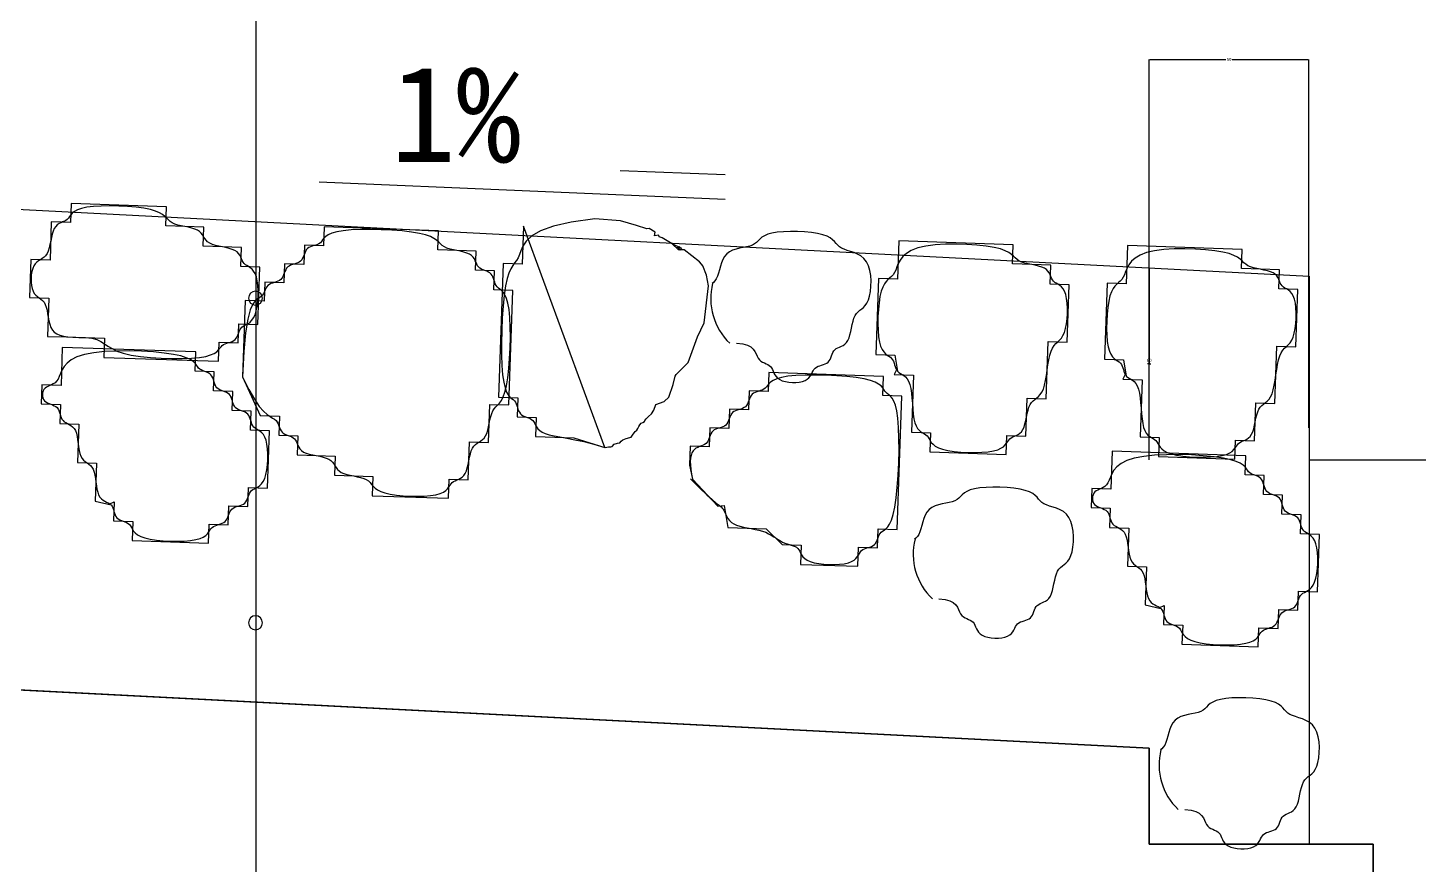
# Model space of a CAD drawing. Header units: metres. Extents: x 5236 to 7373, y 2233 to 4846.
# Drawn here: x 6503.8 to 6938.3, y 3475.4 to 3737 of the extents above; entities that cross this region are included whole.
import ezdxf

# ---------------------------------------------------------------- set-up
doc = ezdxf.new("R2010")
doc.units = ezdxf.units.M
for name, color, linetype in [('A-DIM', 3, 'Continuous'), ('DIM', 3, 'Continuous'), ('HATCH', 9, 'Continuous'), ('PUB_DIM', 3, 'Continuous'), ('STR', 1, 'Continuous'), ('WALL', 2, 'Continuous')]:
    doc.layers.add(name, color=color, linetype=linetype)
doc.dimstyles.get("Standard").update_dxf_attribs({"dimtxt": 2.5, "dimasz": 2.5, "dimexe": 1.25, "dimexo": 0.625, "dimtad": 1, "dimcen": 2.5, "dimazin": 3, "dimtfac": 1, "dimtmove": 0, "dimatfit": 3})

# ---------------------------------------------------------------- blocks, each defined once
blk = doc.blocks.new('*D4')
for p, q in [((6853.96, 3661.98), (6853.96, 3631.98)), ((6853.71, 3631.98), (6853.46, 3631.98)), ((6853.96, 3601.98), (6853.96, 3631.98)), ((6853.96, 3631.98), (6853.96, 3631.98)), ((6854.21, 3631.98), (6854.46, 3631.98))]:
    blk.add_line(p, q)
at = {"layer": 'Defpoints'}
for p in [(6853.96, 3661.98), (6853.96, 3631.98), (6853.96, 3601.98)]:
    blk.add_point(p, dxfattribs=at)
at = {"layer": 'PUB_DIM', "insert": (6853.96, 3633.105), "char_height": 1, "attachment_point": 5}
blk.add_mtext('60', dxfattribs=at)
blk = doc.blocks.new('*D5')
for p, q in [((6853.96, 3611.98), (6853.96, 3727.1)), ((6854.21, 3727.1), (6877.91, 3727.1)), ((6879.91, 3727.1), (6903.61, 3727.1)), ((6903.86, 3611.98), (6903.86, 3727.1))]:
    blk.add_line(p, q)
at = {"layer": 'Defpoints'}
for p in [(6853.96, 3727.1), (6853.96, 3611.98), (6903.86, 3611.98)]:
    blk.add_point(p, dxfattribs=at)
at = {"insert": (6878.91, 3727.1), "char_height": 1, "attachment_point": 5}
blk.add_mtext('50', dxfattribs=at)

msp = doc.modelspace()

# ---------------------------------------------------------------- linework, layer by layer
for p, q in [((6575.02, 3291.54, -5004.31), (6575.02, 3912.87, -5004.31)), ((6721.55, 3691.04, -5004.31), (6688.75, 3692.24, -5004.31)), ((6594.75, 3688.84, -5004.31), (6721.55, 3683.44, -5004.31))]:
    msp.add_line(p, q)
for points in [[(6572.69, 3652.52, 1), (6577.06, 3652.52, 1)], [(6572.69, 3551.12, 1), (6577.06, 3551.12, 1)]]:
    msp.add_lwpolyline(points, format="xyb", close=True)
msp.add_lwpolyline([(6183.86, 3546.51), (6183.86, 3408.78), (6734.05, 3408.98), (6805.7, 3308.49), (6923.96, 3308.49), (6923.96, 3481.98), (6853.96, 3481.98), (6853.96, 3511.98)], close=True)
at = {"layer": 'A-DIM'}
msp.add_lwpolyline([(6183.86, 3546.51), (6853.96, 3511.98), (6853.96, 3481.98), (6923.96, 3481.98), (6923.73, 3308.34), (6811.99, 3308.54), (6805.7, 3308.49), (6734.05, 3408.98), (6183.86, 3408.98), (6183.86, 3546.51)], dxfattribs=at)
at = {"layer": 'HATCH'}
for points in [[(6521.78, 3640.18), (6521.78, 3640.18), (6523.75, 3639.98), (6525.3, 3639.57), (6526.56, 3639), (6527.68, 3638.3), (6528.79, 3637.54), (6530.05, 3636.76), (6531.58, 3636), (6533.54, 3635.31), (6536.01, 3634.73), (6538.91, 3634.28), (6542.09, 3633.94), (6545.42, 3633.72), (6548.75, 3633.62), (6551.94, 3633.63), (6554.85, 3633.76), (6557.36, 3633.99), (6559.34, 3634.34), (6560.85, 3634.78), (6561.96, 3635.27), (6562.76, 3635.8), (6563.33, 3636.33), (6563.75, 3636.85), (6564.09, 3637.32), (6564.44, 3637.72), (6564.87, 3638.04), (6565.36, 3638.28), (6565.9, 3638.48), (6566.46, 3638.65), (6567.02, 3638.82), (6567.56, 3639.01), (6568.06, 3639.26), (6568.48, 3639.57), (6568.83, 3639.98), (6569.1, 3640.45), (6569.33, 3640.97), (6569.54, 3641.52), (6569.75, 3642.07), (6569.98, 3642.59), (6570.26, 3643.07), (6570.6, 3643.47), (6571.03, 3643.79), (6571.53, 3644.06), (6572.07, 3644.33), (6572.63, 3644.64), (6573.2, 3645.05), (6573.75, 3645.6), (6574.26, 3646.33), (6574.71, 3647.31), (6575.08, 3648.54), (6575.36, 3649.98), (6575.56, 3651.57), (6575.66, 3653.23), (6575.67, 3654.9), (6575.59, 3656.5), (6575.4, 3657.96), (6575.12, 3659.21), (6574.74, 3660.21), (6574.28, 3660.98), (6573.77, 3661.56), (6573.23, 3662.01), (6572.69, 3662.36), (6572.16, 3662.67), (6571.69, 3662.97), (6571.29, 3663.32), (6570.97, 3663.74), (6570.71, 3664.24), (6570.48, 3664.78), (6570.24, 3665.34), (6569.95, 3665.91), (6569.58, 3666.45), (6569.09, 3666.95), (6568.44, 3667.39), (6567.62, 3667.75), (6566.66, 3668.04), (6565.61, 3668.29), (6564.51, 3668.52), (6563.4, 3668.74), (6562.35, 3668.99), (6561.39, 3669.29), (6560.57, 3669.65), (6559.92, 3670.08), (6559.42, 3670.58), (6559.01, 3671.13), (6558.65, 3671.7), (6558.29, 3672.26), (6557.88, 3672.81), (6557.38, 3673.31), (6556.73, 3673.75), (6555.91, 3674.11), (6554.95, 3674.4), (6553.9, 3674.65), (6552.8, 3674.88), (6551.69, 3675.11), (6550.64, 3675.36), (6549.68, 3675.65), (6548.86, 3676.01), (6548.21, 3676.44), (6547.66, 3676.95), (6547.15, 3677.5), (6546.57, 3678.07), (6545.85, 3678.65), (6544.92, 3679.21), (6543.67, 3679.74), (6542.04, 3680.21), (6539.98, 3680.61), (6537.56, 3680.93), (6534.91, 3681.16), (6532.14, 3681.3), (6529.36, 3681.35), (6526.7, 3681.3), (6524.27, 3681.15), (6522.18, 3680.89), (6520.53, 3680.54), (6519.27, 3680.09), (6518.33, 3679.6), (6517.65, 3679.06), (6517.15, 3678.53), (6516.77, 3678.01), (6516.44, 3677.53), (6516.09, 3677.13), (6515.66, 3676.81), (6515.17, 3676.56), (6514.63, 3676.33), (6514.06, 3676.08), (6513.5, 3675.79), (6512.96, 3675.42), (6512.45, 3674.93), (6512.02, 3674.29), (6511.66, 3673.47), (6511.36, 3672.51), (6511.11, 3671.46), (6510.89, 3670.36), (6510.66, 3669.26), (6510.41, 3668.2), (6510.12, 3667.24), (6509.76, 3666.42), (6509.32, 3665.78), (6508.82, 3665.28), (6508.27, 3664.87), (6507.7, 3664.51), (6507.14, 3664.15), (6506.59, 3663.74), (6506.09, 3663.23), (6505.65, 3662.59), (6505.3, 3661.77), (6505.03, 3660.81), (6504.85, 3659.75), (6504.77, 3658.65), (6504.78, 3657.54), (6504.88, 3656.47), (6505.08, 3655.49), (6505.38, 3654.65), (6505.77, 3653.98), (6506.24, 3653.44), (6506.75, 3653), (6507.3, 3652.6), (6507.84, 3652.2), (6508.35, 3651.75), (6508.82, 3651.22), (6509.21, 3650.55), (6509.51, 3649.7), (6509.75, 3648.73), (6509.94, 3647.66), (6510.13, 3646.54), (6510.34, 3645.42), (6510.61, 3644.35), (6510.96, 3643.37), (6511.42, 3642.52), (6512.03, 3641.85), (6512.8, 3641.33), (6513.75, 3640.94), (6514.9, 3640.67), (6516.26, 3640.48), (6517.85, 3640.35), (6519.68, 3640.26), (6521.78, 3640.18), (6527.74, 3639.98), (6527.53, 3634.02), (6563.28, 3632.8), (6563.48, 3638.75), (6569.44, 3638.55), (6569.65, 3644.5), (6575.6, 3644.29), (6576.22, 3662.16), (6570.26, 3662.36), (6570.46, 3668.31), (6558.55, 3668.72), (6558.75, 3674.67), (6546.84, 3675.08), (6547.04, 3681.04), (6517.25, 3682.06), (6517.05, 3676.1), (6511.09, 3676.31), (6510.68, 3664.4), (6504.73, 3664.61), (6504.32, 3652.7), (6510.27, 3652.5), (6509.87, 3640.59), (6515.82, 3640.39), (6521.78, 3640.18)], [(6680.81, 3677.32), (6680.81, 3677.32), (6673.46, 3676.29), (6667.92, 3675.01), (6663.9, 3673.53), (6661.13, 3671.95), (6659.36, 3670.34), (6658.31, 3668.78), (6657.71, 3667.34), (6657.3, 3666.11), (6656.85, 3665.13), (6656.33, 3664.31), (6655.78, 3663.54), (6655.19, 3662.71), (6654.6, 3661.68), (6654.02, 3660.36), (6653.48, 3658.61), (6652.98, 3656.32), (6652.56, 3653.43), (6652.21, 3650.05), (6651.94, 3646.34), (6651.76, 3642.46), (6651.68, 3638.58), (6651.69, 3634.86), (6651.81, 3631.46), (6652.03, 3628.54), (6652.37, 3626.23), (6652.79, 3624.48), (6653.28, 3623.19), (6653.8, 3622.27), (6654.34, 3621.64), (6654.85, 3621.18), (6655.33, 3620.83), (6655.73, 3620.47), (6656.05, 3620.04), (6656.29, 3619.55), (6656.48, 3619.01), (6656.66, 3618.45), (6656.83, 3617.89), (6657.02, 3617.35), (6657.26, 3616.86), (6657.58, 3616.43), (6657.98, 3616.09), (6658.46, 3615.81), (6658.98, 3615.58), (6659.53, 3615.37), (6660.08, 3615.16), (6660.6, 3614.93), (6661.08, 3614.66), (6661.48, 3614.31), (6661.8, 3613.89), (6662.07, 3613.39), (6662.34, 3612.85), (6662.66, 3612.29), (6663.06, 3611.72), (6663.61, 3611.17), (6664.35, 3610.66), (6665.32, 3610.21), (6666.57, 3609.83), (6668.11, 3609.5), (6669.95, 3609.16), (6672.1, 3608.77), (6674.57, 3608.3), (6677.38, 3607.69), (6680.52, 3606.91), (6684.01, 3605.9), (6658.6, 3675), (6658.19, 3663.1), (6652.23, 3663.3), (6650.8, 3621.63), (6656.76, 3621.43), (6656.55, 3615.48), (6662.51, 3615.27), (6662.31, 3609.32), (6674.23, 3608.91), (6684.01, 3605.9)], [(6705.03, 3669.5), (6701.82, 3671.32), (6700.94, 3671.64), (6700.78, 3672.17), (6699.45, 3671.94), (6699.72, 3673.13), (6697.77, 3674.24), (6697.11, 3674.13), (6693.8, 3675.2), (6688.81, 3676.65), (6680.81, 3677.32)], [(6570.81, 3627.96), (6570.81, 3627.96), (6572.78, 3623.96), (6574.51, 3620.93), (6576.03, 3618.72), (6577.34, 3617.18), (6578.46, 3616.17), (6579.4, 3615.51), (6580.18, 3615.08), (6580.8, 3614.71), (6581.28, 3614.27), (6581.64, 3613.78), (6581.93, 3613.24), (6582.16, 3612.67), (6582.36, 3612.11), (6582.58, 3611.57), (6582.83, 3611.08), (6583.14, 3610.65), (6583.55, 3610.31), (6584.02, 3610.03), (6584.55, 3609.8), (6585.09, 3609.59), (6585.64, 3609.38), (6586.17, 3609.15), (6586.64, 3608.88), (6587.05, 3608.53), (6587.36, 3608.11), (6587.62, 3607.61), (6587.85, 3607.07), (6588.09, 3606.51), (6588.38, 3605.95), (6588.75, 3605.4), (6589.24, 3604.9), (6589.89, 3604.46), (6590.71, 3604.1), (6591.67, 3603.81), (6592.72, 3603.56), (6593.82, 3603.33), (6594.93, 3603.11), (6595.98, 3602.86), (6596.94, 3602.56), (6597.76, 3602.21), (6598.41, 3601.77), (6598.91, 3601.27), (6599.32, 3600.72), (6599.68, 3600.15), (6600.04, 3599.59), (6600.45, 3599.04), (6600.95, 3598.54), (6601.6, 3598.1), (6602.42, 3597.74), (6603.38, 3597.45), (6604.43, 3597.2), (6605.53, 3596.97), (6606.64, 3596.74), (6607.69, 3596.49), (6608.65, 3596.2), (6609.47, 3595.84), (6610.12, 3595.41), (6610.65, 3594.9), (6611.13, 3594.36), (6611.64, 3593.78), (6612.24, 3593.21), (6613, 3592.65), (6613.99, 3592.13), (6615.29, 3591.67), (6616.94, 3591.29), (6618.87, 3590.99), (6621, 3590.78), (6623.21, 3590.65), (6625.43, 3590.62), (6627.56, 3590.69), (6629.51, 3590.86), (6631.18, 3591.13), (6632.51, 3591.5), (6633.53, 3591.95), (6634.29, 3592.45), (6634.85, 3592.99), (6635.28, 3593.53), (6635.62, 3594.05), (6635.94, 3594.52), (6636.28, 3594.92), (6636.71, 3595.24), (6637.21, 3595.5), (6637.75, 3595.73), (6638.31, 3595.97), (6638.87, 3596.26), (6639.42, 3596.63), (6639.92, 3597.12), (6640.36, 3597.76), (6640.72, 3598.58), (6641.01, 3599.54), (6641.26, 3600.6), (6641.49, 3601.7), (6641.72, 3602.8), (6641.97, 3603.85), (6642.26, 3604.81), (6642.62, 3605.63), (6643.05, 3606.28), (6643.56, 3606.78), (6644.1, 3607.19), (6644.67, 3607.55), (6645.24, 3607.91), (6645.78, 3608.32), (6646.29, 3608.82), (6646.72, 3609.46), (6647.08, 3610.28), (6647.37, 3611.24), (6647.62, 3612.3), (6647.85, 3613.4), (6648.08, 3614.5), (6648.33, 3615.56), (6648.62, 3616.52), (6648.98, 3617.33), (6649.42, 3617.99), (6649.92, 3618.54), (6650.48, 3619.1), (6651.05, 3619.75), (6651.64, 3620.58), (6652.21, 3621.69), (6652.74, 3623.18), (6653.23, 3625.13), (6653.64, 3627.61), (6653.97, 3630.51), (6654.22, 3633.69), (6654.38, 3637.01), (6654.45, 3640.34), (6654.42, 3643.53), (6654.28, 3646.45), (6654.04, 3648.95), (6653.7, 3650.93), (6653.26, 3652.43), (6652.77, 3653.55), (6652.24, 3654.35), (6651.7, 3654.92), (6651.19, 3655.33), (6650.71, 3655.67), (6650.31, 3656.03), (6649.99, 3656.45), (6649.75, 3656.95), (6649.56, 3657.49), (6649.38, 3658.05), (6649.21, 3658.61), (6649.02, 3659.15), (6648.78, 3659.64), (6648.46, 3660.06), (6648.06, 3660.41), (6647.58, 3660.68), (6647.06, 3660.92), (6646.51, 3661.12), (6645.96, 3661.33), (6645.44, 3661.57), (6644.96, 3661.84), (6644.56, 3662.18), (6644.24, 3662.61), (6643.98, 3663.1), (6643.75, 3663.64), (6643.51, 3664.21), (6643.22, 3664.77), (6642.85, 3665.32), (6642.36, 3665.82), (6641.71, 3666.26), (6640.9, 3666.61), (6639.94, 3666.91), (6638.88, 3667.16), (6637.78, 3667.38), (6636.67, 3667.61), (6635.62, 3667.86), (6634.66, 3668.15), (6633.84, 3668.51), (6633.19, 3668.95), (6632.63, 3669.45), (6632.07, 3670), (6631.43, 3670.58), (6630.59, 3671.16), (6629.48, 3671.73), (6627.99, 3672.27), (6626.03, 3672.75), (6623.55, 3673.16), (6620.65, 3673.5), (6617.47, 3673.75), (6614.14, 3673.91), (6610.81, 3673.97), (6607.62, 3673.94), (6604.7, 3673.81), (6602.2, 3673.57), (6600.22, 3673.22), (6598.71, 3672.79), (6597.6, 3672.3), (6596.79, 3671.77), (6596.23, 3671.23), (6595.81, 3670.72), (6595.47, 3670.24), (6595.11, 3669.84), (6594.69, 3669.53), (6594.19, 3669.28), (6593.65, 3669.09), (6593.09, 3668.92), (6592.53, 3668.75), (6591.99, 3668.55), (6591.5, 3668.31), (6591.07, 3667.99), (6590.73, 3667.59), (6590.45, 3667.11), (6590.22, 3666.59), (6590.01, 3666.04), (6589.8, 3665.5), (6589.57, 3664.97), (6589.3, 3664.5), (6588.95, 3664.09), (6588.53, 3663.78), (6588.03, 3663.53), (6587.49, 3663.34), (6586.93, 3663.17), (6586.37, 3663), (6585.83, 3662.8), (6585.34, 3662.56), (6584.91, 3662.25), (6584.57, 3661.84), (6584.29, 3661.37), (6584.06, 3660.84), (6583.85, 3660.3), (6583.64, 3659.75), (6583.41, 3659.22), (6583.13, 3658.75), (6582.79, 3658.34), (6582.36, 3658.03), (6581.87, 3657.79), (6581.33, 3657.59), (6580.77, 3657.42), (6580.21, 3657.25), (6579.67, 3657.06), (6579.18, 3656.81), (6578.75, 3656.5), (6578.41, 3656.09), (6578.12, 3655.62), (6577.87, 3655.1), (6577.63, 3654.55), (6577.36, 3654), (6577.04, 3653.48), (6576.64, 3653.01), (6576.13, 3652.61), (6575.5, 3652.26), (6574.77, 3651.71), (6574, 3650.68), (6573.21, 3648.86), (6572.45, 3645.98), (6571.78, 3641.73), (6571.21, 3635.82), (6570.81, 3627.96), (6576.36, 3615.85), (6582.32, 3615.65), (6582.12, 3609.69), (6588.07, 3609.49), (6587.87, 3603.54), (6599.78, 3603.13), (6599.58, 3597.18), (6611.49, 3596.77), (6611.29, 3590.82), (6635.12, 3590), (6635.33, 3595.95), (6641.28, 3595.75), (6641.69, 3607.65), (6647.65, 3607.45), (6648.06, 3619.35), (6654.01, 3619.15), (6655.24, 3654.87), (6649.28, 3655.07), (6649.49, 3661.02), (6643.53, 3661.23), (6643.73, 3667.18), (6631.82, 3667.59), (6632.02, 3673.54), (6596.28, 3674.77), (6596.07, 3668.81), (6590.11, 3669.02), (6589.91, 3663.07), (6583.95, 3663.27), (6583.75, 3657.32), (6577.79, 3657.52), (6577.59, 3651.57), (6571.63, 3651.78), (6570.81, 3627.96)], [(6725.04, 3638.47), (6727.01, 3638.27), (6728.48, 3637.86), (6729.56, 3637.29), (6730.32, 3636.61), (6730.84, 3635.87), (6731.22, 3635.11), (6731.52, 3634.4), (6731.84, 3633.76), (6732.24, 3633.26), (6732.71, 3632.86), (6733.23, 3632.54), (6733.78, 3632.27), (6734.33, 3632.03), (6734.85, 3631.78), (6735.33, 3631.49), (6735.73, 3631.15), (6736.05, 3630.72), (6736.3, 3630.23), (6736.54, 3629.69), (6736.78, 3629.12), (6737.07, 3628.56), (6737.44, 3628.01), (6737.93, 3627.51), (6738.57, 3627.07), (6739.39, 3626.72), (6740.35, 3626.45), (6741.41, 3626.28), (6742.52, 3626.19), (6743.63, 3626.2), (6744.7, 3626.3), (6745.67, 3626.5), (6746.52, 3626.8), (6747.19, 3627.19), (6747.71, 3627.66), (6748.12, 3628.18), (6748.45, 3628.72), (6748.73, 3629.27), (6748.99, 3629.79), (6749.28, 3630.27), (6749.63, 3630.67), (6750.06, 3630.99), (6750.55, 3631.23), (6751.09, 3631.42), (6751.65, 3631.59), (6752.21, 3631.77), (6752.75, 3631.96), (6753.24, 3632.2), (6753.67, 3632.52), (6754.01, 3632.92), (6754.29, 3633.4), (6754.52, 3633.92), (6754.73, 3634.47), (6754.94, 3635.02), (6755.17, 3635.54), (6755.45, 3636.02), (6755.79, 3636.42), (6756.22, 3636.74), (6756.71, 3636.99), (6757.25, 3637.22), (6757.82, 3637.47), (6758.38, 3637.76), (6758.93, 3638.13), (6759.43, 3638.62), (6759.87, 3639.26), (6760.22, 3640.08), (6760.52, 3641.04), (6760.77, 3642.09), (6760.99, 3643.19), (6761.22, 3644.29), (6761.47, 3645.35), (6761.77, 3646.31), (6762.12, 3647.13), (6762.56, 3647.77), (6763.06, 3648.29), (6763.61, 3648.74), (6764.18, 3649.17), (6764.75, 3649.65), (6765.31, 3650.23), (6765.82, 3650.98), (6766.26, 3651.95), (6766.63, 3653.18), (6766.9, 3654.63), (6767.06, 3656.22), (6767.09, 3657.88), (6766.98, 3659.55), (6766.72, 3661.15), (6766.29, 3662.62), (6765.68, 3663.89), (6764.88, 3664.9), (6763.94, 3665.69), (6762.9, 3666.29), (6761.8, 3666.76), (6760.71, 3667.13), (6759.65, 3667.45), (6758.69, 3667.77), (6757.87, 3668.13), (6757.23, 3668.57), (6756.69, 3669.07), (6756.21, 3669.62), (6755.71, 3670.19), (6755.11, 3670.77), (6754.35, 3671.33), (6753.35, 3671.84), (6752.05, 3672.3), (6750.4, 3672.69), (6748.47, 3672.99), (6746.35, 3673.2), (6744.13, 3673.32), (6741.91, 3673.35), (6739.78, 3673.28), (6737.83, 3673.12), (6736.16, 3672.85), (6734.83, 3672.48), (6733.8, 3672.03), (6733.01, 3671.53), (6732.37, 3670.99), (6731.83, 3670.46), (6731.31, 3669.94), (6730.75, 3669.48), (6730.07, 3669.09), (6729.23, 3668.78), (6728.25, 3668.54), (6727.18, 3668.33), (6726.06, 3668.11), (6724.94, 3667.84), (6723.86, 3667.48), (6722.88, 3667.01), (6722.02, 3666.38), (6721.34, 3665.58), (6720.8, 3664.62), (6720.37, 3663.58), (6720.03, 3662.48), (6719.73, 3661.38), (6719.44, 3660.32), (6719.13, 3659.37), (6718.77, 3658.55), (6718.34, 3657.9), (6717.86, 3657.41), (6717.46, 3657.08)], [(6684.03, 3605.89), (6685.09, 3606.11), (6685.8, 3606.12), (6686.26, 3606.21), (6686.87, 3606.93), (6687.95, 3607.22), (6688.6, 3607.37), (6689.04, 3607.85), (6689.53, 3608.22), (6690.08, 3608.5), (6690.64, 3608.73), (6691.72, 3608.99), (6692.18, 3609.06), (6692.62, 3609.76), (6693.13, 3610.44), (6693.48, 3610.85), (6693.99, 3611.31), (6694.26, 3611.84), (6694.54, 3612.38), (6694.87, 3612.93), (6695.28, 3613.44), (6695.87, 3613.68), (6696.39, 3614.01), (6696.48, 3614.35), (6696.9, 3614.86), (6697.59, 3615.6), (6698.51, 3616.38), (6699.31, 3617.57), (6699.92, 3619.29), (6702.45, 3620.25), (6703.94, 3621.57), (6705.33, 3625.53), (6705.89, 3628.15), (6706.21, 3628.69), (6709.98, 3632.44), (6712.87, 3640.42), (6715, 3644.86), (6716.36, 3656.32), (6715.71, 3659.72), (6714.54, 3662.58), (6714.17, 3663.1), (6713.56, 3663.84), (6708.78, 3667.66), (6707.67, 3667.63), (6708.04, 3668.07), (6705.03, 3669.5), (6706.85, 3667.69), (6707.29, 3667.56), (6707.27, 3667.7), (6706.89, 3668.04), (6707.6, 3667.58), (6706.87, 3668.17), (6707.38, 3668.5), (6706.43, 3668.26)], [(6710.67, 3596.04), (6710.67, 3596.04), (6713.55, 3593.24), (6715.8, 3591.13), (6717.51, 3589.6), (6718.77, 3588.53), (6719.65, 3587.81), (6720.25, 3587.32), (6720.65, 3586.94), (6720.93, 3586.57), (6721.18, 3586.11), (6721.43, 3585.57), (6721.7, 3584.96), (6722.01, 3584.33), (6722.39, 3583.68), (6722.87, 3583.06), (6723.47, 3582.49), (6724.21, 3581.99), (6725.1, 3581.58), (6726.13, 3581.25), (6727.26, 3580.98), (6728.46, 3580.75), (6729.68, 3580.53), (6730.9, 3580.3), (6732.08, 3580.05), (6733.18, 3579.74), (6734.19, 3579.37), (6735.1, 3578.95), (6735.93, 3578.49), (6736.71, 3578.01), (6737.43, 3577.54), (6738.13, 3577.09), (6738.81, 3576.67), (6739.49, 3576.32), (6740.18, 3576.02), (6740.87, 3575.79), (6741.54, 3575.59), (6742.2, 3575.4), (6742.81, 3575.2), (6743.36, 3574.97), (6743.85, 3574.7), (6744.26, 3574.36), (6744.58, 3573.93), (6744.85, 3573.44), (6745.11, 3572.89), (6745.43, 3572.33), (6745.84, 3571.76), (6746.38, 3571.21), (6747.12, 3570.7), (6748.09, 3570.25), (6749.33, 3569.88), (6750.77, 3569.6), (6752.36, 3569.41), (6754.03, 3569.3), (6755.69, 3569.29), (6757.29, 3569.38), (6758.75, 3569.56), (6760.01, 3569.84), (6761.01, 3570.22), (6761.78, 3570.68), (6762.36, 3571.19), (6762.81, 3571.73), (6763.16, 3572.28), (6763.47, 3572.8), (6763.77, 3573.27), (6764.12, 3573.67), (6764.55, 3573.99), (6765.04, 3574.23), (6765.58, 3574.43), (6766.14, 3574.6), (6766.7, 3574.77), (6767.24, 3574.96), (6767.73, 3575.21), (6768.16, 3575.52), (6768.5, 3575.93), (6768.78, 3576.4), (6769.01, 3576.92), (6769.22, 3577.47), (6769.43, 3578.02), (6769.66, 3578.54), (6769.94, 3579.02), (6770.28, 3579.42), (6770.71, 3579.75), (6771.2, 3580.07), (6771.75, 3580.49), (6772.33, 3581.09), (6772.91, 3581.97), (6773.49, 3583.22), (6774.03, 3584.94), (6774.52, 3587.22), (6774.95, 3590.11), (6775.3, 3593.5), (6775.57, 3597.21), (6775.75, 3601.09), (6775.83, 3604.97), (6775.82, 3608.69), (6775.7, 3612.09), (6775.48, 3615), (6775.14, 3617.31), (6774.72, 3619.06), (6774.23, 3620.35), (6773.7, 3621.27), (6773.17, 3621.91), (6772.65, 3622.36), (6772.18, 3622.72), (6771.78, 3623.07), (6771.45, 3623.5), (6771.14, 3624), (6770.76, 3624.54), (6770.23, 3625.11), (6769.47, 3625.69), (6768.39, 3626.26), (6766.92, 3626.8), (6764.96, 3627.28), (6762.48, 3627.69), (6759.58, 3628.02), (6756.4, 3628.27), (6753.07, 3628.43), (6749.74, 3628.5), (6746.55, 3628.47), (6743.63, 3628.34), (6741.13, 3628.1), (6739.15, 3627.75), (6737.64, 3627.32), (6736.53, 3626.82), (6735.73, 3626.3), (6735.16, 3625.76), (6734.74, 3625.24), (6734.4, 3624.77), (6734.04, 3624.37), (6733.62, 3624.05), (6733.12, 3623.81), (6732.59, 3623.62), (6732.02, 3623.44), (6731.46, 3623.27), (6730.92, 3623.08), (6730.43, 3622.84), (6730, 3622.52), (6729.66, 3622.12), (6729.38, 3621.64), (6729.15, 3621.12), (6728.94, 3620.57), (6728.73, 3620.02), (6728.5, 3619.5), (6728.23, 3619.02), (6727.88, 3618.62), (6727.46, 3618.31), (6726.96, 3618.06), (6726.42, 3617.87), (6725.86, 3617.7), (6725.3, 3617.53), (6724.76, 3617.33), (6724.27, 3617.09), (6723.84, 3616.77), (6723.5, 3616.37), (6723.22, 3615.89), (6722.99, 3615.37), (6722.78, 3614.82), (6722.57, 3614.28), (6722.34, 3613.75), (6722.07, 3613.28), (6721.72, 3612.87), (6721.3, 3612.56), (6720.8, 3612.31), (6720.26, 3612.12), (6719.7, 3611.95), (6719.14, 3611.78), (6718.6, 3611.58), (6718.11, 3611.34), (6717.68, 3611.02), (6717.34, 3610.62), (6717.06, 3610.15), (6716.83, 3609.62), (6716.62, 3609.07), (6716.41, 3608.53), (6716.18, 3608), (6715.9, 3607.53), (6715.56, 3607.12), (6715.13, 3606.81), (6714.64, 3606.56), (6714.1, 3606.35), (6713.54, 3606.14), (6712.98, 3605.91), (6712.43, 3605.63), (6711.94, 3605.26), (6711.5, 3604.78), (6711.16, 3604.16), (6710.9, 3603.41), (6710.73, 3602.51), (6710.66, 3601.48), (6710.68, 3600.31), (6710.79, 3599.01), (6710.99, 3597.58), (6711.3, 3596.02), (6719.27, 3587.55), (6721.22, 3587.77), (6722.42, 3580.91), (6734.33, 3580.5), (6739.33, 3575.52), (6745.28, 3575.31), (6745.08, 3569.36), (6762.96, 3568.75), (6763.16, 3574.7), (6769.12, 3574.5), (6769.32, 3580.45), (6775.28, 3580.24), (6776.71, 3621.91), (6770.75, 3622.12), (6770.96, 3628.07), (6735.21, 3629.3), (6735, 3623.34), (6729.05, 3623.55), (6728.84, 3617.59), (6722.88, 3617.8), (6722.68, 3611.85), (6716.72, 3612.05), (6716.52, 3606.1), (6710.56, 3606.3), (6710.36, 3600.35), (6711.3, 3596.02)], [(6788.27, 3558.61), (6790.24, 3558.41), (6791.72, 3558), (6792.79, 3557.43), (6793.55, 3556.75), (6794.08, 3556.01), (6794.45, 3555.25), (6794.75, 3554.53), (6795.07, 3553.9), (6795.47, 3553.4), (6795.94, 3553), (6796.46, 3552.68), (6797.01, 3552.41), (6797.56, 3552.16), (6798.08, 3551.91), (6798.56, 3551.63), (6798.96, 3551.29), (6799.28, 3550.86), (6799.54, 3550.36), (6799.77, 3549.83), (6800.01, 3549.26), (6800.3, 3548.7), (6800.67, 3548.15), (6801.16, 3547.65), (6801.81, 3547.21), (6802.62, 3546.86), (6803.59, 3546.59), (6804.64, 3546.42), (6805.75, 3546.33), (6806.86, 3546.34), (6807.93, 3546.44), (6808.91, 3546.64), (6809.75, 3546.94), (6810.42, 3547.33), (6810.94, 3547.8), (6811.35, 3548.32), (6811.68, 3548.86), (6811.96, 3549.41), (6812.23, 3549.93), (6812.52, 3550.4), (6812.86, 3550.81), (6813.29, 3551.12), (6813.78, 3551.37), (6814.32, 3551.56), (6814.88, 3551.73), (6815.44, 3551.9), (6815.98, 3552.1), (6816.48, 3552.34), (6816.9, 3552.66), (6817.25, 3553.06), (6817.52, 3553.54), (6817.75, 3554.06), (6817.96, 3554.61), (6818.17, 3555.15), (6818.4, 3555.68), (6818.68, 3556.15), (6819.02, 3556.56), (6819.45, 3556.87), (6819.94, 3557.13), (6820.48, 3557.36), (6821.05, 3557.61), (6821.61, 3557.89), (6822.16, 3558.27), (6822.66, 3558.75), (6823.1, 3559.4), (6823.46, 3560.22), (6823.75, 3561.18), (6824, 3562.23), (6824.23, 3563.33), (6824.45, 3564.43), (6824.7, 3565.49), (6825, 3566.45), (6825.36, 3567.27), (6825.79, 3567.91), (6826.3, 3568.43), (6826.84, 3568.87), (6827.41, 3569.31), (6827.98, 3569.78), (6828.54, 3570.37), (6829.05, 3571.12), (6829.5, 3572.09), (6829.86, 3573.32), (6830.13, 3574.77), (6830.29, 3576.36), (6830.32, 3578.02), (6830.21, 3579.69), (6829.95, 3581.29), (6829.52, 3582.76), (6828.91, 3584.03), (6828.12, 3585.04), (6827.17, 3585.83), (6826.13, 3586.43), (6825.03, 3586.89), (6823.94, 3587.26), (6822.88, 3587.59), (6821.92, 3587.91), (6821.11, 3588.27), (6820.46, 3588.71), (6819.93, 3589.21), (6819.44, 3589.76), (6818.94, 3590.33), (6818.34, 3590.91), (6817.58, 3591.46), (6816.58, 3591.98), (6815.28, 3592.44), (6813.63, 3592.82), (6811.7, 3593.12), (6809.58, 3593.34), (6807.36, 3593.46), (6805.14, 3593.49), (6803.01, 3593.42), (6801.07, 3593.26), (6799.39, 3592.99), (6798.06, 3592.62), (6797.04, 3592.17), (6796.24, 3591.66), (6795.6, 3591.13), (6795.06, 3590.6), (6794.54, 3590.08), (6793.98, 3589.62), (6793.3, 3589.22), (6792.46, 3588.92), (6791.48, 3588.68), (6790.41, 3588.47), (6789.29, 3588.24), (6788.17, 3587.97), (6787.09, 3587.62), (6786.11, 3587.15), (6785.26, 3586.52), (6784.57, 3585.71), (6784.03, 3584.76), (6783.6, 3583.71), (6783.26, 3582.62), (6782.96, 3581.52), (6782.67, 3580.46), (6782.36, 3579.5), (6782, 3578.69), (6781.57, 3578.04), (6781.09, 3577.55), (6780.69, 3577.22)], [(6865.07, 3492.81), (6867.04, 3492.61), (6868.52, 3492.2), (6869.59, 3491.63), (6870.35, 3490.95), (6870.88, 3490.21), (6871.25, 3489.45), (6871.55, 3488.73), (6871.87, 3488.1), (6872.27, 3487.6), (6872.74, 3487.2), (6873.26, 3486.88), (6873.81, 3486.61), (6874.36, 3486.36), (6874.88, 3486.11), (6875.36, 3485.83), (6875.76, 3485.49), (6876.08, 3485.06), (6876.34, 3484.56), (6876.57, 3484.03), (6876.81, 3483.46), (6877.1, 3482.9), (6877.47, 3482.35), (6877.96, 3481.85), (6878.61, 3481.41), (6879.42, 3481.06), (6880.39, 3480.79), (6881.44, 3480.62), (6882.55, 3480.53), (6883.66, 3480.54), (6884.73, 3480.64), (6885.71, 3480.84), (6886.55, 3481.14), (6887.22, 3481.53), (6887.74, 3482), (6888.15, 3482.52), (6888.48, 3483.06), (6888.76, 3483.61), (6889.03, 3484.13), (6889.32, 3484.6), (6889.66, 3485.01), (6890.09, 3485.32), (6890.58, 3485.57), (6891.12, 3485.76), (6891.68, 3485.93), (6892.24, 3486.1), (6892.78, 3486.3), (6893.28, 3486.54), (6893.7, 3486.86), (6894.05, 3487.26), (6894.32, 3487.74), (6894.55, 3488.26), (6894.76, 3488.81), (6894.97, 3489.35), (6895.2, 3489.88), (6895.48, 3490.35), (6895.82, 3490.76), (6896.25, 3491.07), (6896.74, 3491.33), (6897.28, 3491.56), (6897.85, 3491.81), (6898.41, 3492.09), (6898.96, 3492.47), (6899.46, 3492.95), (6899.9, 3493.6), (6900.26, 3494.42), (6900.55, 3495.38), (6900.8, 3496.43), (6901.03, 3497.53), (6901.25, 3498.63), (6901.5, 3499.69), (6901.8, 3500.65), (6902.16, 3501.47), (6902.59, 3502.11), (6903.1, 3502.63), (6903.64, 3503.07), (6904.21, 3503.51), (6904.78, 3503.98), (6905.34, 3504.57), (6905.85, 3505.32), (6906.3, 3506.29), (6906.66, 3507.52), (6906.93, 3508.97), (6907.09, 3510.56), (6907.12, 3512.22), (6907.01, 3513.89), (6906.75, 3515.49), (6906.32, 3516.96), (6905.71, 3518.23), (6904.92, 3519.24), (6903.97, 3520.03), (6902.93, 3520.63), (6901.83, 3521.09), (6900.74, 3521.46), (6899.68, 3521.79), (6898.72, 3522.11), (6897.91, 3522.47), (6897.26, 3522.91), (6896.73, 3523.41), (6896.24, 3523.96), (6895.74, 3524.53), (6895.14, 3525.11), (6894.38, 3525.66), (6893.38, 3526.18), (6892.08, 3526.64), (6890.43, 3527.02), (6888.5, 3527.32), (6886.38, 3527.54), (6884.16, 3527.66), (6881.94, 3527.69), (6879.81, 3527.62), (6877.87, 3527.46), (6876.19, 3527.19), (6874.86, 3526.82), (6873.84, 3526.37), (6873.04, 3525.86), (6872.4, 3525.33), (6871.86, 3524.8), (6871.34, 3524.28), (6870.78, 3523.82), (6870.1, 3523.42), (6869.26, 3523.12), (6868.28, 3522.88), (6867.21, 3522.67), (6866.09, 3522.44), (6864.97, 3522.17), (6863.89, 3521.82), (6862.91, 3521.35), (6862.06, 3520.72), (6861.37, 3519.91), (6860.83, 3518.96), (6860.4, 3517.91), (6860.06, 3516.82), (6859.76, 3515.72), (6859.47, 3514.66), (6859.16, 3513.7), (6858.8, 3512.89), (6858.37, 3512.24), (6857.89, 3511.75), (6857.49, 3511.42)]]:
    msp.add_lwpolyline(points, dxfattribs=at)
for points in [[(6774.56, 3634.66), (6775.38, 3629.67), (6775.78, 3629.32), (6776.26, 3629.01), (6776.78, 3628.71), (6777.32, 3628.36), (6777.86, 3627.91), (6778.37, 3627.33), (6778.83, 3626.56), (6779.21, 3625.56), (6779.5, 3624.31), (6779.71, 3622.84), (6779.87, 3621.24), (6780, 3619.57), (6780.14, 3617.91), (6780.29, 3616.31), (6780.5, 3614.84), (6780.79, 3613.59), (6781.17, 3612.59), (6781.63, 3611.82), (6782.14, 3611.24), (6782.68, 3610.79), (6783.23, 3610.44), (6783.75, 3610.13), (6784.22, 3609.83), (6784.63, 3609.48), (6784.95, 3609.06), (6785.23, 3608.56), (6785.54, 3608.02), (6785.92, 3607.45), (6786.45, 3606.88), (6787.17, 3606.32), (6788.16, 3605.8), (6789.45, 3605.34), (6791.1, 3604.96), (6793.03, 3604.66), (6795.15, 3604.45), (6797.37, 3604.33), (6799.59, 3604.3), (6801.72, 3604.36), (6803.67, 3604.53), (6805.34, 3604.8), (6806.67, 3605.17), (6807.68, 3605.62), (6808.44, 3606.12), (6809.01, 3606.66), (6809.43, 3607.2), (6809.77, 3607.72), (6810.09, 3608.19), (6810.44, 3608.6), (6810.87, 3608.91), (6811.36, 3609.17), (6811.9, 3609.4), (6812.46, 3609.65), (6813.03, 3609.93), (6813.57, 3610.31), (6814.08, 3610.79), (6814.51, 3611.44), (6814.87, 3612.26), (6815.16, 3613.22), (6815.41, 3614.27), (6815.64, 3615.37), (6815.87, 3616.47), (6816.12, 3617.53), (6816.41, 3618.49), (6816.77, 3619.31), (6817.21, 3619.95), (6817.71, 3620.47), (6818.26, 3620.91), (6818.83, 3621.35), (6819.41, 3621.82), (6819.96, 3622.41), (6820.47, 3623.16), (6820.92, 3624.13), (6821.29, 3625.36), (6821.6, 3626.81), (6821.87, 3628.39), (6822.12, 3630.05), (6822.36, 3631.71), (6822.63, 3633.29), (6822.94, 3634.74), (6823.31, 3635.97), (6823.76, 3636.94), (6824.27, 3637.71), (6824.83, 3638.33), (6825.4, 3638.88), (6825.98, 3639.43), (6826.53, 3640.05), (6827.04, 3640.81), (6827.49, 3641.79), (6827.86, 3643.02), (6828.14, 3644.46), (6828.33, 3646.05), (6828.44, 3647.71), (6828.45, 3649.38), (6828.36, 3650.98), (6828.18, 3652.44), (6827.9, 3653.69), (6827.52, 3654.69), (6827.06, 3655.46), (6826.55, 3656.04), (6826.01, 3656.49), (6825.46, 3656.84), (6824.94, 3657.15), (6824.47, 3657.45), (6824.06, 3657.8), (6823.75, 3658.22), (6823.49, 3658.72), (6823.26, 3659.26), (6823.01, 3659.82), (6822.72, 3660.38), (6822.35, 3660.93), (6821.86, 3661.43), (6821.22, 3661.87), (6820.4, 3662.22), (6819.44, 3662.52), (6818.38, 3662.77), (6817.28, 3663), (6816.18, 3663.22), (6815.12, 3663.47), (6814.16, 3663.77), (6813.34, 3664.12), (6812.69, 3664.56), (6812.13, 3665.07), (6811.57, 3665.62), (6810.93, 3666.19), (6810.09, 3666.78), (6808.98, 3667.35), (6807.49, 3667.88), (6805.53, 3668.36), (6803.05, 3668.77), (6800.15, 3669.09), (6796.97, 3669.3), (6793.64, 3669.39), (6790.31, 3669.34), (6787.11, 3669.14), (6784.18, 3668.76), (6781.67, 3668.19), (6779.67, 3667.43), (6778.15, 3666.51), (6777.02, 3665.49), (6776.2, 3664.4), (6775.61, 3663.32), (6775.18, 3662.27), (6774.82, 3661.31), (6774.45, 3660.49), (6774.01, 3659.84), (6773.51, 3659.31), (6772.96, 3658.83), (6772.39, 3658.33), (6771.81, 3657.73), (6771.25, 3656.97), (6770.73, 3655.98), (6770.27, 3654.68), (6769.89, 3653.03), (6769.59, 3651.1), (6769.38, 3648.98), (6769.26, 3646.76), (6769.23, 3644.55), (6769.29, 3642.42), (6769.46, 3640.47), (6769.73, 3638.8), (6770.1, 3637.48), (6770.55, 3636.46), (6771.06, 3635.7), (6771.59, 3635.14), (6772.13, 3634.71), (6772.65, 3634.37), (6773.13, 3634.05), (6773.53, 3633.71), (6773.85, 3633.28), (6774.09, 3632.79), (6774.28, 3632.25), (6774.45, 3631.69), (6774.63, 3631.12), (6774.82, 3630.59), (6775.06, 3630.09), (6774.35, 3628.71), (6780.31, 3628.5), (6779.7, 3610.65), (6785.65, 3610.44), (6785.45, 3604.49), (6809.28, 3603.67), (6809.48, 3609.62), (6815.44, 3609.42), (6815.85, 3621.32), (6821.81, 3621.12), (6822.42, 3638.98), (6828.38, 3638.78), (6828.99, 3656.63), (6823.04, 3656.84), (6823.24, 3662.79), (6811.32, 3663.2), (6811.52, 3669.15), (6775.78, 3670.38), (6775.37, 3658.47), (6769.42, 3658.68), (6768.6, 3634.87)], [(6845.99, 3633.2), (6846.81, 3628.2), (6847.21, 3627.86), (6847.69, 3627.55), (6848.21, 3627.25), (6848.75, 3626.9), (6849.29, 3626.45), (6849.81, 3625.87), (6850.26, 3625.1), (6850.65, 3624.1), (6850.93, 3622.84), (6851.14, 3621.38), (6851.3, 3619.78), (6851.43, 3618.11), (6851.57, 3616.44), (6851.73, 3614.84), (6851.94, 3613.38), (6852.22, 3612.13), (6852.6, 3611.13), (6853.06, 3610.36), (6853.58, 3609.77), (6854.12, 3609.33), (6854.66, 3608.98), (6855.18, 3608.67), (6855.65, 3608.37), (6856.06, 3608.02), (6856.38, 3607.6), (6856.66, 3607.1), (6856.97, 3606.56), (6857.36, 3605.99), (6857.88, 3605.42), (6858.61, 3604.86), (6859.59, 3604.34), (6860.89, 3603.88), (6862.53, 3603.5), (6864.47, 3603.2), (6866.59, 3602.99), (6868.8, 3602.87), (6871.02, 3602.84), (6873.15, 3602.9), (6875.1, 3603.07), (6876.77, 3603.34), (6878.1, 3603.71), (6879.11, 3604.16), (6879.87, 3604.66), (6880.44, 3605.2), (6880.86, 3605.74), (6881.2, 3606.26), (6881.52, 3606.73), (6881.87, 3607.14), (6882.3, 3607.45), (6882.79, 3607.71), (6883.33, 3607.94), (6883.9, 3608.18), (6884.46, 3608.47), (6885.01, 3608.84), (6885.51, 3609.33), (6885.95, 3609.98), (6886.3, 3610.79), (6886.6, 3611.75), (6886.85, 3612.81), (6887.07, 3613.91), (6887.3, 3615.01), (6887.55, 3616.07), (6887.85, 3617.03), (6888.2, 3617.84), (6888.64, 3618.49), (6889.15, 3619.01), (6889.69, 3619.45), (6890.26, 3619.88), (6890.84, 3620.36), (6891.39, 3620.95), (6891.9, 3621.7), (6892.35, 3622.67), (6892.72, 3623.9), (6893.03, 3625.35), (6893.3, 3626.93), (6893.55, 3628.59), (6893.8, 3630.24), (6894.06, 3631.83), (6894.37, 3633.27), (6894.75, 3634.51), (6895.19, 3635.48), (6895.71, 3636.24), (6896.26, 3636.87), (6896.83, 3637.42), (6897.41, 3637.97), (6897.96, 3638.59), (6898.47, 3639.35), (6898.92, 3640.32), (6899.29, 3641.56), (6899.57, 3643), (6899.77, 3644.59), (6899.87, 3646.25), (6899.88, 3647.92), (6899.8, 3649.51), (6899.61, 3650.97), (6899.33, 3652.23), (6898.95, 3653.23), (6898.49, 3654), (6897.98, 3654.58), (6897.44, 3655.03), (6896.89, 3655.38), (6896.37, 3655.68), (6895.9, 3655.99), (6895.49, 3656.33), (6895.18, 3656.76), (6894.92, 3657.25), (6894.69, 3657.79), (6894.45, 3658.36), (6894.16, 3658.92), (6893.78, 3659.47), (6893.29, 3659.97), (6892.65, 3660.4), (6891.83, 3660.76), (6890.87, 3661.06), (6889.82, 3661.31), (6888.71, 3661.53), (6887.61, 3661.76), (6886.55, 3662.01), (6885.59, 3662.3), (6884.77, 3662.66), (6884.12, 3663.1), (6883.56, 3663.6), (6883.01, 3664.15), (6882.36, 3664.73), (6881.52, 3665.31), (6880.41, 3665.88), (6878.92, 3666.42), (6876.96, 3666.9), (6874.49, 3667.31), (6871.58, 3667.63), (6868.4, 3667.84), (6865.07, 3667.93), (6861.74, 3667.88), (6858.54, 3667.67), (6855.61, 3667.3), (6853.1, 3666.73), (6851.11, 3665.97), (6849.58, 3665.05), (6848.45, 3664.02), (6847.63, 3662.94), (6847.04, 3661.85), (6846.61, 3660.81), (6846.25, 3659.85), (6845.88, 3659.03), (6845.44, 3658.38), (6844.94, 3657.85), (6844.39, 3657.37), (6843.82, 3656.87), (6843.24, 3656.27), (6842.68, 3655.51), (6842.17, 3654.51), (6841.71, 3653.21), (6841.32, 3651.57), (6841.02, 3649.64), (6840.81, 3647.52), (6840.69, 3645.3), (6840.66, 3643.08), (6840.73, 3640.96), (6840.89, 3639.01), (6841.16, 3637.34), (6841.53, 3636.01), (6841.98, 3635), (6842.49, 3634.24), (6843.02, 3633.68), (6843.56, 3633.25), (6844.08, 3632.91), (6844.56, 3632.59), (6844.96, 3632.24), (6845.28, 3631.82), (6845.52, 3631.32), (6845.72, 3630.78), (6845.89, 3630.22), (6846.06, 3629.66), (6846.25, 3629.12), (6846.5, 3628.63), (6845.78, 3627.25), (6851.74, 3627.04), (6851.13, 3609.18), (6857.09, 3608.98), (6856.88, 3603.03), (6880.71, 3602.21), (6880.91, 3608.16), (6886.87, 3607.96), (6887.28, 3619.86), (6893.24, 3619.66), (6893.86, 3637.52), (6899.81, 3637.31), (6900.42, 3655.17), (6894.47, 3655.38), (6894.67, 3661.33), (6882.75, 3661.74), (6882.96, 3667.69), (6847.21, 3668.92), (6846.81, 3657.01), (6840.85, 3657.22), (6840.03, 3633.41)], [(6524.81, 3589.1), (6529.74, 3587.93), (6530.05, 3587.51), (6530.3, 3587.01), (6530.49, 3586.48), (6530.66, 3585.92), (6530.83, 3585.35), (6531.03, 3584.82), (6531.27, 3584.32), (6531.59, 3583.9), (6531.99, 3583.55), (6532.47, 3583.28), (6532.99, 3583.04), (6533.54, 3582.83), (6534.09, 3582.63), (6534.61, 3582.39), (6535.09, 3582.12), (6535.49, 3581.77), (6535.81, 3581.35), (6536.09, 3580.85), (6536.4, 3580.31), (6536.79, 3579.74), (6537.31, 3579.17), (6538.04, 3578.61), (6539.02, 3578.1), (6540.32, 3577.64), (6541.97, 3577.25), (6543.9, 3576.95), (6546.02, 3576.74), (6548.24, 3576.62), (6550.46, 3576.59), (6552.59, 3576.66), (6554.54, 3576.82), (6556.21, 3577.09), (6557.54, 3577.46), (6558.55, 3577.91), (6559.31, 3578.42), (6559.88, 3578.95), (6560.3, 3579.49), (6560.64, 3580.01), (6560.96, 3580.49), (6561.31, 3580.89), (6561.74, 3581.2), (6562.23, 3581.45), (6562.77, 3581.64), (6563.33, 3581.81), (6563.89, 3581.98), (6564.43, 3582.18), (6564.92, 3582.42), (6565.35, 3582.74), (6565.69, 3583.14), (6565.97, 3583.62), (6566.2, 3584.14), (6566.41, 3584.69), (6566.62, 3585.24), (6566.85, 3585.76), (6567.13, 3586.24), (6567.47, 3586.64), (6567.9, 3586.96), (6568.39, 3587.2), (6568.93, 3587.39), (6569.49, 3587.56), (6570.05, 3587.74), (6570.59, 3587.93), (6571.08, 3588.17), (6571.51, 3588.49), (6571.85, 3588.89), (6572.13, 3589.37), (6572.36, 3589.89), (6572.57, 3590.44), (6572.78, 3590.99), (6573.01, 3591.51), (6573.29, 3591.99), (6573.63, 3592.39), (6574.06, 3592.71), (6574.55, 3592.98), (6575.09, 3593.25), (6575.66, 3593.56), (6576.23, 3593.97), (6576.78, 3594.52), (6577.29, 3595.25), (6577.74, 3596.22), (6578.11, 3597.45), (6578.39, 3598.9), (6578.59, 3600.49), (6578.69, 3602.15), (6578.7, 3603.81), (6578.61, 3605.41), (6578.43, 3606.87), (6578.15, 3608.13), (6577.77, 3609.12), (6577.31, 3609.89), (6576.8, 3610.48), (6576.26, 3610.92), (6575.71, 3611.27), (6575.19, 3611.58), (6574.72, 3611.88), (6574.31, 3612.23), (6574, 3612.66), (6573.75, 3613.15), (6573.56, 3613.69), (6573.39, 3614.25), (6573.22, 3614.81), (6573.02, 3615.35), (6572.78, 3615.84), (6572.46, 3616.27), (6572.06, 3616.61), (6571.58, 3616.89), (6571.06, 3617.12), (6570.51, 3617.33), (6569.96, 3617.54), (6569.44, 3617.77), (6568.96, 3618.04), (6568.56, 3618.39), (6568.25, 3618.81), (6568, 3619.31), (6567.81, 3619.84), (6567.64, 3620.41), (6567.47, 3620.97), (6567.27, 3621.5), (6567.03, 3622), (6566.71, 3622.42), (6566.31, 3622.77), (6565.83, 3623.04), (6565.31, 3623.27), (6564.76, 3623.48), (6564.21, 3623.69), (6563.69, 3623.92), (6563.21, 3624.2), (6562.81, 3624.54), (6562.49, 3624.97), (6562.25, 3625.46), (6562.05, 3626), (6561.88, 3626.56), (6561.71, 3627.12), (6561.52, 3627.66), (6561.27, 3628.15), (6560.96, 3628.58), (6560.56, 3628.92), (6560.08, 3629.2), (6559.56, 3629.43), (6559.01, 3629.64), (6558.46, 3629.85), (6557.94, 3630.08), (6557.46, 3630.36), (6557.06, 3630.7), (6556.73, 3631.13), (6556.4, 3631.62), (6555.99, 3632.17), (6555.39, 3632.74), (6554.51, 3633.33), (6553.25, 3633.9), (6551.53, 3634.45), (6549.25, 3634.94), (6546.35, 3635.37), (6542.97, 3635.7), (6539.25, 3635.93), (6535.37, 3636.04), (6531.48, 3636.01), (6527.75, 3635.82), (6524.34, 3635.46), (6521.41, 3634.9), (6519.09, 3634.15), (6517.31, 3633.24), (6516.01, 3632.23), (6515.07, 3631.15), (6514.41, 3630.06), (6513.94, 3629.01), (6513.56, 3628.06), (6513.19, 3627.24), (6512.76, 3626.6), (6512.25, 3626.11), (6511.71, 3625.74), (6511.14, 3625.45), (6510.58, 3625.21), (6510.04, 3624.97), (6509.55, 3624.72), (6509.12, 3624.4), (6508.78, 3624), (6508.53, 3623.52), (6508.37, 3622.99), (6508.31, 3622.44), (6508.34, 3621.89), (6508.46, 3621.35), (6508.67, 3620.86), (6508.98, 3620.43), (6509.39, 3620.09), (6509.86, 3619.81), (6510.39, 3619.58), (6510.94, 3619.37), (6511.48, 3619.16), (6512.01, 3618.93), (6512.48, 3618.65), (6512.89, 3618.31), (6513.2, 3617.88), (6513.45, 3617.39), (6513.64, 3616.85), (6513.81, 3616.29), (6513.98, 3615.73), (6514.18, 3615.19), (6514.42, 3614.7), (6514.74, 3614.27), (6515.14, 3613.93), (6515.62, 3613.64), (6516.14, 3613.37), (6516.68, 3613.09), (6517.23, 3612.76), (6517.75, 3612.36), (6518.21, 3611.83), (6518.61, 3611.16), (6518.91, 3610.32), (6519.13, 3609.34), (6519.31, 3608.27), (6519.46, 3607.16), (6519.61, 3606.04), (6519.79, 3604.98), (6520.02, 3604), (6520.32, 3603.16), (6520.71, 3602.48), (6521.18, 3601.95), (6521.7, 3601.5), (6522.24, 3601.1), (6522.78, 3600.71), (6523.3, 3600.26), (6523.76, 3599.73), (6524.15, 3599.05), (6524.46, 3598.21), (6524.68, 3597.23), (6524.86, 3596.17), (6525.01, 3595.05), (6525.16, 3593.94), (6525.34, 3592.87), (6525.57, 3591.89), (6525.87, 3591.05), (6526.26, 3590.38), (6526.73, 3589.85), (6527.25, 3589.45), (6527.79, 3589.12), (6528.34, 3588.84), (6528.86, 3588.57), (6529.33, 3588.28), (6530.76, 3588.89), (6530.56, 3582.94), (6536.52, 3582.73), (6536.31, 3576.78), (6560.15, 3575.96), (6560.35, 3581.91), (6566.31, 3581.71), (6566.51, 3587.67), (6572.47, 3587.46), (6572.67, 3593.41), (6578.63, 3593.21), (6579.24, 3611.07), (6573.29, 3611.27), (6573.49, 3617.22), (6567.53, 3617.43), (6567.74, 3623.38), (6561.78, 3623.59), (6561.99, 3629.54), (6556.03, 3629.74), (6556.23, 3635.7), (6514.53, 3637.13), (6514.12, 3625.22), (6508.16, 3625.43), (6507.96, 3619.47), (6513.91, 3619.27), (6513.71, 3613.32), (6519.67, 3613.11), (6519.26, 3601.21), (6525.22, 3601)], [(6852.71, 3556.71), (6857.64, 3555.55), (6857.95, 3555.12), (6858.2, 3554.63), (6858.39, 3554.09), (6858.56, 3553.53), (6858.74, 3552.97), (6858.93, 3552.43), (6859.17, 3551.93), (6859.49, 3551.51), (6859.89, 3551.16), (6860.37, 3550.89), (6860.89, 3550.66), (6861.44, 3550.45), (6861.99, 3550.24), (6862.51, 3550.01), (6862.99, 3549.73), (6863.39, 3549.39), (6863.71, 3548.96), (6864, 3548.47), (6864.3, 3547.92), (6864.69, 3547.36), (6865.22, 3546.78), (6865.94, 3546.23), (6866.92, 3545.71), (6868.22, 3545.25), (6869.87, 3544.87), (6871.8, 3544.57), (6873.92, 3544.35), (6876.14, 3544.23), (6878.36, 3544.2), (6880.49, 3544.27), (6882.44, 3544.43), (6884.11, 3544.7), (6885.44, 3545.07), (6886.45, 3545.52), (6887.22, 3546.03), (6887.78, 3546.56), (6888.2, 3547.1), (6888.55, 3547.62), (6888.86, 3548.1), (6889.21, 3548.5), (6889.64, 3548.82), (6890.13, 3549.06), (6890.67, 3549.25), (6891.23, 3549.42), (6891.79, 3549.6), (6892.33, 3549.79), (6892.83, 3550.03), (6893.25, 3550.35), (6893.6, 3550.75), (6893.87, 3551.23), (6894.1, 3551.75), (6894.31, 3552.3), (6894.52, 3552.85), (6894.75, 3553.37), (6895.03, 3553.85), (6895.37, 3554.25), (6895.8, 3554.57), (6896.29, 3554.81), (6896.83, 3555.01), (6897.39, 3555.18), (6897.95, 3555.35), (6898.49, 3555.54), (6898.99, 3555.79), (6899.41, 3556.1), (6899.76, 3556.5), (6900.03, 3556.98), (6900.27, 3557.5), (6900.47, 3558.05), (6900.68, 3558.6), (6900.91, 3559.12), (6901.19, 3559.6), (6901.54, 3560), (6901.96, 3560.32), (6902.46, 3560.59), (6903, 3560.86), (6903.56, 3561.17), (6904.13, 3561.58), (6904.68, 3562.13), (6905.19, 3562.86), (6905.64, 3563.83), (6906.01, 3565.07), (6906.29, 3566.51), (6906.49, 3568.1), (6906.59, 3569.76), (6906.6, 3571.42), (6906.52, 3573.02), (6906.33, 3574.48), (6906.05, 3575.74), (6905.67, 3576.74), (6905.21, 3577.5), (6904.7, 3578.09), (6904.16, 3578.53), (6903.62, 3578.89), (6903.09, 3579.19), (6902.62, 3579.49), (6902.22, 3579.84), (6901.9, 3580.27), (6901.66, 3580.76), (6901.46, 3581.3), (6901.29, 3581.86), (6901.12, 3582.42), (6900.93, 3582.96), (6900.68, 3583.45), (6900.37, 3583.88), (6899.96, 3584.22), (6899.49, 3584.5), (6898.96, 3584.73), (6898.41, 3584.94), (6897.87, 3585.15), (6897.34, 3585.38), (6896.87, 3585.66), (6896.46, 3586), (6896.15, 3586.42), (6895.9, 3586.92), (6895.71, 3587.46), (6895.54, 3588.02), (6895.37, 3588.58), (6895.17, 3589.12), (6894.93, 3589.61), (6894.61, 3590.04), (6894.21, 3590.38), (6893.73, 3590.66), (6893.21, 3590.89), (6892.66, 3591.1), (6892.11, 3591.3), (6891.59, 3591.54), (6891.11, 3591.81), (6890.71, 3592.16), (6890.4, 3592.58), (6890.15, 3593.08), (6889.96, 3593.61), (6889.79, 3594.17), (6889.61, 3594.73), (6889.42, 3595.27), (6889.18, 3595.77), (6888.86, 3596.19), (6888.46, 3596.54), (6887.98, 3596.81), (6887.46, 3597.04), (6886.91, 3597.25), (6886.36, 3597.46), (6885.84, 3597.69), (6885.36, 3597.97), (6884.96, 3598.31), (6884.63, 3598.74), (6884.31, 3599.24), (6883.89, 3599.78), (6883.29, 3600.36), (6882.41, 3600.94), (6881.15, 3601.52), (6879.43, 3602.06), (6877.15, 3602.55), (6874.26, 3602.98), (6870.87, 3603.31), (6867.15, 3603.54), (6863.27, 3603.65), (6859.38, 3603.62), (6855.65, 3603.43), (6852.24, 3603.07), (6849.31, 3602.52), (6846.99, 3601.77), (6845.22, 3600.86), (6843.91, 3599.84), (6842.97, 3598.76), (6842.31, 3597.67), (6841.84, 3596.63), (6841.47, 3595.67), (6841.1, 3594.85), (6840.66, 3594.21), (6840.16, 3593.72), (6839.61, 3593.35), (6839.05, 3593.06), (6838.48, 3592.82), (6837.94, 3592.59), (6837.45, 3592.33), (6837.02, 3592.01), (6836.68, 3591.61), (6836.43, 3591.13), (6836.28, 3590.61), (6836.21, 3590.05), (6836.24, 3589.5), (6836.36, 3588.96), (6836.58, 3588.47), (6836.89, 3588.04), (6837.29, 3587.7), (6837.77, 3587.42), (6838.29, 3587.19), (6838.84, 3586.98), (6839.39, 3586.77), (6839.91, 3586.54), (6840.39, 3586.27), (6840.79, 3585.92), (6841.11, 3585.5), (6841.35, 3585), (6841.54, 3584.47), (6841.71, 3583.9), (6841.89, 3583.34), (6842.08, 3582.81), (6842.32, 3582.31), (6842.64, 3581.89), (6843.04, 3581.54), (6843.52, 3581.25), (6844.04, 3580.98), (6844.59, 3580.7), (6845.13, 3580.38), (6845.65, 3579.97), (6846.12, 3579.44), (6846.51, 3578.77), (6846.81, 3577.93), (6847.04, 3576.96), (6847.21, 3575.89), (6847.37, 3574.77), (6847.52, 3573.66), (6847.69, 3572.59), (6847.92, 3571.61), (6848.22, 3570.77), (6848.61, 3570.1), (6849.08, 3569.56), (6849.6, 3569.12), (6850.14, 3568.72), (6850.68, 3568.32), (6851.2, 3567.87), (6851.66, 3567.34), (6852.06, 3566.66), (6852.36, 3565.82), (6852.58, 3564.85), (6852.76, 3563.78), (6852.91, 3562.66), (6853.07, 3561.55), (6853.24, 3560.48), (6853.47, 3559.5), (6853.77, 3558.66), (6854.16, 3557.99), (6854.63, 3557.47), (6855.15, 3557.06), (6855.69, 3556.73), (6856.24, 3556.45), (6856.76, 3556.18), (6857.24, 3555.89), (6858.67, 3556.51), (6858.46, 3550.55), (6864.42, 3550.34), (6864.21, 3544.39), (6888.05, 3543.57), (6888.25, 3549.53), (6894.21, 3549.32), (6894.42, 3555.28), (6900.37, 3555.07), (6900.58, 3561.03), (6906.53, 3560.82), (6907.15, 3578.68), (6901.19, 3578.88), (6901.39, 3584.84), (6895.44, 3585.04), (6895.64, 3590.99), (6889.68, 3591.2), (6889.89, 3597.15), (6883.93, 3597.35), (6884.14, 3603.31), (6842.43, 3604.74), (6842.02, 3592.83), (6836.06, 3593.04), (6835.86, 3587.09), (6841.82, 3586.88), (6841.61, 3580.93), (6847.57, 3580.72), (6847.16, 3568.82), (6853.12, 3568.61)]]:
    msp.add_lwpolyline(points, close=True, dxfattribs=at)
for centre in [(6736.38, 3652.42, -5004.31), (6799.61, 3572.56, -5004.31), (6876.41, 3506.76, -5004.31)]:
    msp.add_arc(centre, 19.36, 165.85, 226.35, dxfattribs=at)
at = {"layer": 'STR'}
for p, q in [((6183.86, 3696.6, -5004.31), (6903.96, 3659.42, -5004.31)), ((6903.96, 3659.42, -5004.31), (6903.96, 3481.98, -5004.31)), ((6183.86, 3546.51, -5004.31), (6853.96, 3511.98, -5004.31)), ((6853.96, 3511.98, -5004.31), (6853.96, 3481.98, -5004.31)), ((6923.96, 3481.98, -5004.31), (6853.96, 3481.98, -5004.31)), ((6923.96, 3481.98, -5004.31), (6923.96, 3308.34, -5004.31))]:
    msp.add_line(p, q, dxfattribs=at)
at = {"layer": 'WALL'}
msp.add_line((6903.96, 3601.98, -5004.31), (7372.81, 3601.98, -5004.31), dxfattribs=at)

# ---------------------------------------------------------------- texts
at = {"layer": 'DIM'}
msp.add_text('1%', height=30, dxfattribs=at).set_placement((6617.05, 3695.08, -5004.31))

# ---------------------------------------------------------------- dimensions: what is measured, and where the dimension line sits
dim = msp.add_linear_dim(base=(6853.96, 3727.1), p1=(6853.96, 3611.98, -5004.31), p2=(6903.86, 3611.98, -5004.31), text='50', dimstyle='Standard')
dim.commit()
dim.dimension.update_dxf_attribs({"geometry": '*D5', "text_midpoint": (6878.91, 3727.1)})
at = {"layer": 'PUB_DIM'}
dim = msp.add_linear_dim(base=(6853.96, 3631.98), p1=(6853.96, 3661.98, -5004.31), p2=(6853.96, 3601.98, -5004.31), text='60', dimstyle='Standard', dxfattribs=at)
dim.commit()
dim.dimension.update_dxf_attribs({"geometry": '*D4', "text_midpoint": (6853.96, 3633.105)})

doc.saveas('drawing.dxf')
